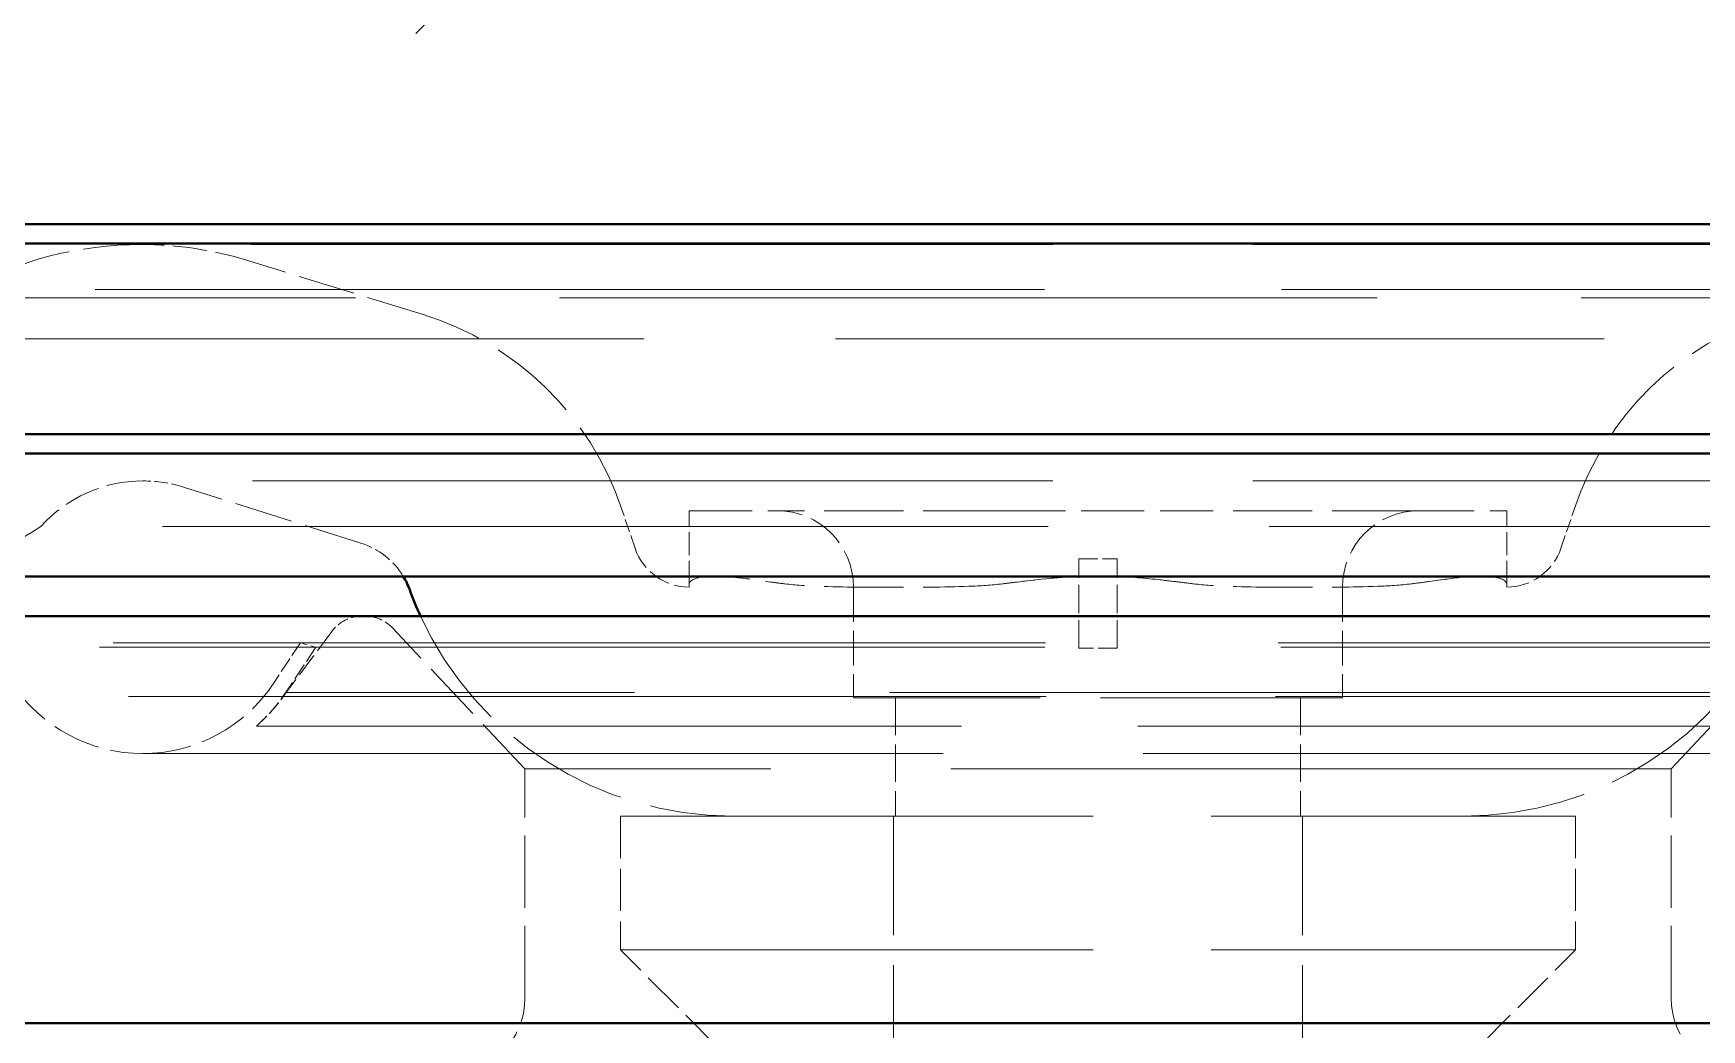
# Model space of a CAD drawing. Header units: millimetres. Extents: x 0 to 51860, y 0 to 5940.
# Drawn here: x 5300.3 to 5343.96, y 1781.92 to 1808.01 of the extents above; entities that cross this region are included whole.
import ezdxf

# ---------------------------------------------------------------- set-up
doc = ezdxf.new("R2010")
doc.units = ezdxf.units.MM
doc.header["$LTSCALE"] = 10
doc.linetypes.add('DASHED', pattern=[0.2067, 0.1654, -0.0413])
for name, color, linetype, lineweight in [('가려진 것(ISO)', 2, 'DASHED', 18), ('가시적인 것(ISO)', 3, 'Continuous', 40), ('해치(ISO)', 7, 'Continuous', 18)]:
    doc.layers.add(name, color=color, linetype=linetype, lineweight=lineweight)

msp = doc.modelspace()

# ---------------------------------------------------------------- hatches: boundary and pattern name
at = {"layer": '해치(ISO)'}
h = msp.add_hatch(dxfattribs=at)
h.set_pattern_fill('ANSI31', color=256, scale=254, style=0)
h.set_pattern_definition([(45, (0, 0), (-22.45064, 22.45064), [])])
h.paths.add_polyline_path([(6128.1612, 3358.0063), (6043.1612, 3358.0063), (6043.1612, 3355.7063), (6128.1612, 3355.7063)])
h.paths.add_polyline_path([(5363.1612, 3358.0063), (5328.1612, 3358.0063), (5278.1612, 3358.0063), (5278.1612, 3355.7063), (5363.1612, 3355.7063)])
h.paths.add_polyline_path([(5278.1612, 1808.0063), (5378.1612, 1808.0063), (5378.1612, 1838.0063), (5419.9067, 1838.0063), (5419.9067, 1840.3063), (5278.1612, 1840.3063)])
h.paths.add_polyline_path([(5280.4612, 1838.0063), (5375.8612, 1838.0063), (5375.8612, 1810.3063), (5280.4612, 1810.3063)], flags=0)
h.paths.add_polyline_path([(6028.1612, 1808.0063), (6128.1612, 1808.0063), (6128.1612, 1840.3063), (6030.1612, 1840.3063), (6030.1612, 1842.3063), (6017.1612, 1842.3063), (6017.1612, 1880.3063), (6015.1612, 1880.3063), (6015.1612, 1840.3063), (5723.7612, 1840.3063), (5723.7612, 1880.3063), (5721.7612, 1880.3063), (5721.7612, 1842.3063), (5708.7612, 1842.3063), (5708.7612, 1840.3063), (5486.4157, 1840.3063), (5486.4157, 1838.0063), (6028.1612, 1838.0063)])
h.paths.add_polyline_path([(6030.4612, 1810.3063), (6030.4612, 1838.0063), (6125.8612, 1838.0063), (6125.8612, 1810.3063)], flags=0)

# ---------------------------------------------------------------- linework, layer by layer
at = {"layer": '가려진 것(ISO)', "ltscale": 12.690289}
msp.add_line((5353.2098, 1802.4763), (5303.1126, 1802.4763), dxfattribs=at)
at = {"layer": '가려진 것(ISO)', "ltscale": 0.904282}
msp.add_line((5310.4717, 1800.6505), (5305.9347, 1802.0507), dxfattribs=at)
at = {"layer": '가려진 것(ISO)', "ltscale": 15.022421}
msp.add_line((5357.813, 1801.2964), (5298.5093, 1801.2964), dxfattribs=at)
at = {"layer": '가려진 것(ISO)', "ltscale": 12.93629}
msp.add_line((5362.2067, 1801.0831), (5294.1156, 1801.0831), dxfattribs=at)
at = {"layer": '가려진 것(ISO)', "ltscale": 12.159042}
msp.add_line((5296.1612, 1800.0063), (5360.1612, 1800.0063), dxfattribs=at)
at = {"layer": '가려진 것(ISO)', "ltscale": 12.665669}
for p, q in [((5353.1612, 1796.2863), (5303.1612, 1796.2863)), ((5303.1612, 1789.1463), (5353.1612, 1789.1463))]:
    msp.add_line(p, q, dxfattribs=at)
at = {"layer": '가려진 것(ISO)', "ltscale": 0.922624}
msp.add_line((5308.8688, 1794.6587), (5304.2489, 1796.1165), dxfattribs=at)
at = {"layer": '가려진 것(ISO)', "ltscale": 0.209425}
for p, q in [((5316.0436, 1794.5259), (5315.6913, 1795.5681)), ((5340.2788, 1794.5259), (5340.631, 1795.5681))]:
    msp.add_line(p, q, dxfattribs=at)
at = {"layer": '가려진 것(ISO)', "ltscale": 0.36463}
for p, q in [((5317.4612, 1793.5914), (5317.4612, 1795.5063)), ((5338.8612, 1793.5914), (5338.8612, 1795.5063))]:
    msp.add_line(p, q, dxfattribs=at)
at = {"layer": '가려진 것(ISO)', "ltscale": 0.997197}
for p, q in [((5317.4612, 1795.5063), (5319.9612, 1795.5063)), ((5325.6612, 1795.5063), (5330.6612, 1795.5063)), ((5336.3612, 1795.5063), (5338.8612, 1795.5063))]:
    msp.add_line(p, q, dxfattribs=at)
at = {"layer": '가려진 것(ISO)', "ltscale": 1.253532}
for p, q in [((5325.6612, 1795.5063), (5319.9612, 1795.5063)), ((5336.3612, 1795.5063), (5330.6612, 1795.5063))]:
    msp.add_line(p, q, dxfattribs=at)
at = {"layer": '가려진 것(ISO)', "ltscale": 14.016286}
msp.add_line((5355.8271, 1795.0907), (5300.4953, 1795.0907), dxfattribs=at)
at = {"layer": '가려진 것(ISO)', "ltscale": 0.299089}
for p, q in [((5327.6612, 1794.2463), (5328.6612, 1794.2463)), ((5328.6612, 1791.9063), (5327.6612, 1791.9063))]:
    msp.add_line(p, q, dxfattribs=at)
at = {"layer": '가려진 것(ISO)', "ltscale": 0.445599}
for p, q in [((5327.6612, 1791.9063), (5327.6612, 1794.2463)), ((5328.6612, 1791.9063), (5328.6612, 1794.2463))]:
    msp.add_line(p, q, dxfattribs=at)
at = {"layer": '가려진 것(ISO)', "ltscale": 0.552262}
for p, q in [((5321.7612, 1793.5063), (5321.7612, 1790.6063)), ((5334.5612, 1793.5063), (5334.5612, 1790.6063))]:
    msp.add_line(p, q, dxfattribs=at)
at = {"layer": '가려진 것(ISO)', "ltscale": 0.962233}
for p, q in [((5313.1612, 1788.7463), (5309.7039, 1792.4306)), ((5343.1612, 1788.7463), (5346.6185, 1792.4306))]:
    msp.add_line(p, q, dxfattribs=at)
at = {"layer": '가려진 것(ISO)', "ltscale": 14.75443}
msp.add_line((5357.2841, 1792.0463), (5299.0383, 1792.0463), dxfattribs=at)
at = {"layer": '가려진 것(ISO)', "ltscale": 0.242935}
msp.add_line((5307.2841, 1792.0463), (5306.5795, 1790.9824), dxfattribs=at)
at = {"layer": '가려진 것(ISO)', "ltscale": 0.381015}
msp.add_line((5308.1076, 1792.3454), (5306.9088, 1790.7435), dxfattribs=at)
at = {"layer": '가려진 것(ISO)', "ltscale": 0.079692}
msp.add_line((5307.6863, 1791.9292), (5307.2841, 1792.0463), dxfattribs=at)
at = {"layer": '가려진 것(ISO)', "ltscale": 14.958211}
msp.add_line((5357.6863, 1791.9292), (5298.6361, 1791.9292), dxfattribs=at)
at = {"layer": '가려진 것(ISO)', "ltscale": 0.266646}
msp.add_line((5307.6863, 1791.9292), (5306.913, 1790.7616), dxfattribs=at)
at = {"layer": '가려진 것(ISO)', "ltscale": 14.523619}
msp.add_line((5356.8285, 1790.6384), (5299.4939, 1790.6384), dxfattribs=at)
at = {"layer": '가려진 것(ISO)', "ltscale": 16.150576}
msp.add_line((5349.4136, 1790.7435), (5306.9088, 1790.7435), dxfattribs=at)
at = {"layer": '가려진 것(ISO)', "ltscale": 3.82952}
msp.add_line((5334.5612, 1790.6063), (5321.7612, 1790.6063), dxfattribs=at)
at = {"layer": '가려진 것(ISO)', "ltscale": 0.590356}
for p, q in [((5322.8612, 1790.6063), (5322.8612, 1787.5063)), ((5333.4612, 1790.6063), (5333.4612, 1787.5063))]:
    msp.add_line(p, q, dxfattribs=at)
at = {"layer": '가려진 것(ISO)', "ltscale": 11.159605}
msp.add_line((5306.1339, 1789.868), (5350.1885, 1789.868), dxfattribs=at)
at = {"layer": '가려진 것(ISO)', "ltscale": 11.399102}
msp.add_line((5343.1612, 1788.7463), (5313.1612, 1788.7463), dxfattribs=at)
at = {"layer": '가려진 것(ISO)', "ltscale": 1.142718}
for p, q in [((5313.1612, 1782.7463), (5313.1612, 1788.7463)), ((5343.1612, 1782.7463), (5343.1612, 1788.7463))]:
    msp.add_line(p, q, dxfattribs=at)
at = {"layer": '가려진 것(ISO)', "ltscale": 7.479626}
for p, q in [((5315.6612, 1787.5063), (5340.6612, 1787.5063)), ((5315.6612, 1784.0063), (5340.6612, 1784.0063))]:
    msp.add_line(p, q, dxfattribs=at)
at = {"layer": '가려진 것(ISO)', "ltscale": 0.666544}
for p, q in [((5315.6612, 1787.5063), (5315.6612, 1784.0063)), ((5340.6612, 1787.5063), (5340.6612, 1784.0063))]:
    msp.add_line(p, q, dxfattribs=at)
at = {"layer": '가려진 것(ISO)', "ltscale": 1.88555}
for p, q in [((5322.8112, 1787.5063), (5322.8112, 1777.6063)), ((5333.5112, 1787.5063), (5333.5112, 1777.6063))]:
    msp.add_line(p, q, dxfattribs=at)
at = {"layer": '가려진 것(ISO)', "ltscale": 0.673312}
for p, q in [((5318.1612, 1781.5063), (5315.6612, 1784.0063)), ((5338.1612, 1781.5063), (5340.6612, 1784.0063))]:
    msp.add_line(p, q, dxfattribs=at)
at = {"layer": '가려진 것(ISO)', "ltscale": 0.914587}
msp.add_arc((5303.1126, 1792.9063), 9.57, 90, 118.75131, dxfattribs=at)
at = {"layer": '가려진 것(ISO)', "ltscale": 0.545535}
msp.add_arc((5303.1126, 1792.9063), 9.57, 72.8491, 90, dxfattribs=at)
at = {"layer": '가려진 것(ISO)', "ltscale": 1.4406}
for centre, start, end in [((5308.1126, 1793.0063), 18.6764, 72.8491), ((5348.2098, 1793.0063), 107.1509, 161.3236)]:
    msp.add_arc(centre, 8, start, end, dxfattribs=at)
at = {"layer": '가려진 것(ISO)', "ltscale": 0.573231}
msp.add_arc((5303.1612, 1792.7163), 3.57, 90, 138.3097, dxfattribs=at)
at = {"layer": '가려진 것(ISO)', "ltscale": 0.210425}
msp.add_arc((5303.1612, 1792.7163), 3.57, 72.26088, 90, dxfattribs=at)
at = {"layer": '가려진 것(ISO)', "ltscale": 0.598278}
for centre, start, end in [((5319.7612, 1793.5063), 0, 90), ((5336.5612, 1793.5063), 90, 180), ((5311.1612, 1782.7463), 270, 0), ((5345.1612, 1782.7463), 180, 270)]:
    msp.add_arc(centre, 2, start, end, dxfattribs=at)
at = {"layer": '가려진 것(ISO)', "ltscale": 0.882902}
msp.add_arc((5296.1145, 1801.7846), 8, 270, 303.20232, dxfattribs=at)
at = {"layer": '가려진 것(ISO)', "ltscale": 0.275024}
msp.add_arc((5308.2669, 1792.7514), 2, 31.1059, 72.48643, dxfattribs=at)
at = {"layer": '가려진 것(ISO)', "ltscale": 0.354903}
for centre, start, end in [((5317.4646, 1795.0063), 198.6764, 269.86953), ((5338.8578, 1795.0063), 270.13048, 341.3236)]:
    msp.add_arc(centre, 1.5, start, end, dxfattribs=at)
at = {"layer": '가려진 것(ISO)', "ltscale": 0.17672}
msp.add_arc((5308.9083, 1791.7463), 1, 90, 143.18971, dxfattribs=at)
at = {"layer": '가려진 것(ISO)', "ltscale": 0.155546}
msp.add_arc((5308.9747, 1791.7463), 1, 43.1796, 90, dxfattribs=at)
at = {"layer": '가려진 것(ISO)', "ltscale": 1.953773}
for centre, start, end in [((5318.6062, 1796.5063), 204.69437, 270), ((5337.7161, 1796.5063), 270, 335.30563)]:
    msp.add_arc(centre, 9, start, end, dxfattribs=at)
at = {"layer": '가려진 것(ISO)', "ltscale": 0.769775}
for start, end in [(213.51499, 270), (270, 326.48501)]:
    msp.add_arc((5303.1612, 1793.2463), 4.1, start, end, dxfattribs=at)
at = {"layer": '가려진 것(ISO)', "ltscale": 0.226369}
msp.add_arc((5303.1612, 1793.2463), 4.5, 311.34616, 326.48501, dxfattribs=at)
at = {"layer": '가려진 것(ISO)', "ltscale": 0.223212}
msp.add_arc((5303.1801, 1793.2628), 4.5, 311.02569, 325.95355, dxfattribs=at)
at = {"layer": '가려진 것(ISO)', "ltscale": 1.00079}
for points, knots in [([(5317.4612, 1793.5914), (5317.4612, 1793.6104), (5317.4714, 1793.6313), (5317.538, 1793.6973), (5317.6331, 1793.7411), (5317.8379, 1793.7788), (5317.9071, 1793.7869), (5318.0308, 1793.794), (5318.0795, 1793.7953), (5318.1311, 1793.7953), (5318.1961, 1793.7953), (5318.2656, 1793.7932), (5318.4501, 1793.7828), (5318.5699, 1793.7719), (5318.9652, 1793.7277), (5319.2674, 1793.6825), (5319.7172, 1793.6218), (5319.8382, 1793.6061), (5319.9612, 1793.5914)], [3.38238625, 3.38238625, 3.38238625, 3.38238625, 3.44012221, 3.44012221, 3.56467737, 3.56467737, 3.61705886, 3.61705886, 3.64797305, 3.64797305, 3.64797305, 3.68699821, 3.68699821, 3.74530064, 3.74530064, 3.86577828, 3.86577828, 3.90879284, 3.90879284, 3.90879284, 3.90879284]), ([(5330.6612, 1793.5914), (5330.5016, 1793.6104), (5330.3351, 1793.6313), (5329.7885, 1793.6973), (5329.3944, 1793.7411), (5328.817, 1793.7788), (5328.6442, 1793.7869), (5328.3672, 1793.794), (5328.2642, 1793.7953), (5328.1612, 1793.7953), (5328.0311, 1793.7953), (5327.9009, 1793.7932), (5327.576, 1793.7828), (5327.3824, 1793.7719), (5326.7938, 1793.7277), (5326.4081, 1793.6825), (5325.9112, 1793.6218), (5325.7842, 1793.6061), (5325.6612, 1793.5914)], [3.38238624, 3.38238624, 3.38238624, 3.38238624, 3.44012221, 3.44012221, 3.56467736, 3.56467736, 3.61705884, 3.61705884, 3.64797304, 3.64797304, 3.64797304, 3.68699819, 3.68699819, 3.74530063, 3.74530063, 3.86577826, 3.86577826, 3.90879283, 3.90879283, 3.90879283, 3.90879283]), ([(5336.3612, 1793.5914), (5336.5208, 1793.6104), (5336.6771, 1793.6313), (5337.1571, 1793.6973), (5337.4561, 1793.7411), (5337.8286, 1793.7788), (5337.9322, 1793.7869), (5338.0856, 1793.794), (5338.1398, 1793.7953), (5338.1913, 1793.7953), (5338.2564, 1793.7953), (5338.3171, 1793.7932), (5338.4575, 1793.7828), (5338.5312, 1793.7719), (5338.7246, 1793.7277), (5338.8081, 1793.6825), (5338.8551, 1793.6218), (5338.8612, 1793.6061), (5338.8612, 1793.5914)], [3.38238626, 3.38238626, 3.38238626, 3.38238626, 3.44012221, 3.44012221, 3.56467737, 3.56467737, 3.61705886, 3.61705886, 3.64797305, 3.64797305, 3.64797305, 3.68699821, 3.68699821, 3.74530064, 3.74530064, 3.86577828, 3.86577828, 3.90879284, 3.90879284, 3.90879284, 3.90879284])]:
    msp.add_open_spline(points, degree=3, knots=knots, dxfattribs=at)
at = {"layer": '가려진 것(ISO)', "ltscale": 1.000789}
msp.add_open_spline([(5325.6612, 1793.5914), (5326.1353, 1793.648), (5326.6532, 1793.7172), (5327.5492, 1793.7844), (5327.9105, 1793.7982), (5328.6629, 1793.7911), (5329.0468, 1793.7679), (5329.8557, 1793.6928), (5330.273, 1793.6378), (5330.6612, 1793.5914)], degree=3, knots=[0, 0, 0, 0, 0.16510889, 0.16510889, 0.27367713, 0.27367713, 0.38969387, 0.38969387, 0.52472889, 0.52472889, 0.52472889, 0.52472889], dxfattribs=at)
at = {"layer": '가려진 것(ISO)', "ltscale": 0.627194}
for points, knots in [([(5317.4612, 1793.5914), (5317.4612, 1793.5569), (5317.4612, 1793.5377), (5317.4612, 1793.4995), (5317.4612, 1793.5036), (5317.4612, 1793.5063)], [-0.30848402, -0.30848402, -0.30848402, -0.30848402, -0.21413436, -0.21413436, 0, 0, 0, 0]), ([(5338.8612, 1793.5914), (5338.8612, 1793.5569), (5338.8612, 1793.5377), (5338.8612, 1793.5147), (5338.8612, 1793.5089), (5338.8612, 1793.5063)], [2.12876081, 2.12876081, 2.12876081, 2.12876081, 2.22311047, 2.22311047, 2.31491926, 2.31491926, 2.31491926, 2.31491926])]:
    msp.add_open_spline(points, degree=3, knots=knots, dxfattribs=at)
at = {"layer": '가려진 것(ISO)', "ltscale": 1.254487}
for points in [[(5325.6612, 1793.5914), (5325.3729, 1793.5569), (5325.0776, 1793.5377), (5324.1082, 1793.4995), (5323.4293, 1793.5063), (5322.8112, 1793.5063), (5322.193, 1793.5063), (5321.5142, 1793.4995), (5320.5447, 1793.5377), (5320.2495, 1793.5569), (5319.9612, 1793.5914)], [(5336.3612, 1793.5914), (5336.0729, 1793.5569), (5335.7776, 1793.5377), (5334.8082, 1793.4995), (5334.1293, 1793.5063), (5333.5112, 1793.5063), (5332.893, 1793.5063), (5332.2142, 1793.4995), (5331.2447, 1793.5377), (5330.9495, 1793.5569), (5330.6612, 1793.5914)]]:
    msp.add_open_spline(points, degree=3, knots=[-0.30848401, -0.30848401, -0.30848401, -0.30848401, -0.21413436, -0.21413436, 0, 0, 0, 0.21413436, 0.21413436, 0.30848401, 0.30848401, 0.30848401, 0.30848401], dxfattribs=at)
at = {"layer": '가시적인 것(ISO)'}
for p, q in [((5278.1612, 1803.0063), (5378.1612, 1803.0063)), ((5290.6612, 1802.5063), (5365.6612, 1802.5063)), ((5365.6612, 1797.5063), (5290.6612, 1797.5063)), ((5290.6612, 1797.0063), (5365.6612, 1797.0063)), ((5296.1145, 1793.7846), (5360.2079, 1793.7846)), ((5363.3358, 1792.7463), (5292.9866, 1792.7463)), ((5290.2096, 1782.0875), (5366.1128, 1782.0875))]:
    msp.add_line(p, q, dxfattribs=at)
for centre, radius, start, end in [((5308.2669, 1792.7514), 2, 19.95934, 31.1059), ((5318.6062, 1796.5063), 9, 199.95934, 204.69437)]:
    msp.add_arc(centre, radius, start, end, dxfattribs=at)

doc.saveas('drawing.dxf')
